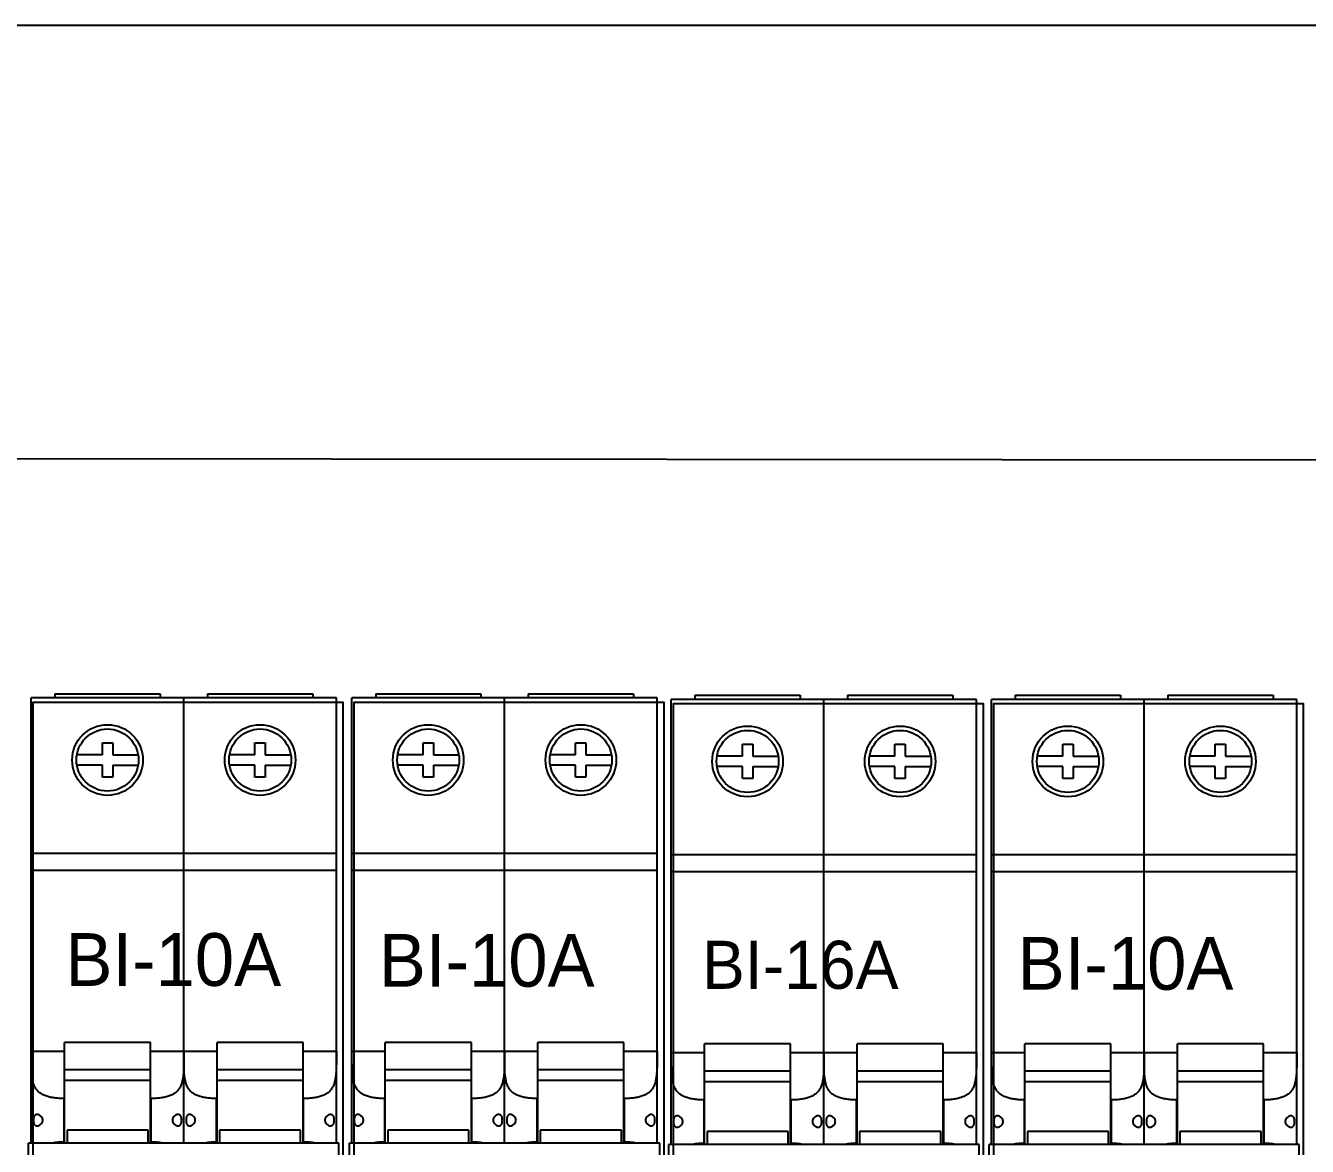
# Model space of a CAD drawing. Extents: x -891 to 6596, y -1 to 298.
# Drawn here: x -306.23 to -277.33, y 214.22 to 239.5 of the extents above; entities that cross this region are included whole.
import ezdxf

# ---------------------------------------------------------------- set-up
doc = ezdxf.new("R2010")
doc.units = 0
doc.header["$MEASUREMENT"] = 0

msp = doc.modelspace()

# ---------------------------------------------------------------- linework, layer by layer
at = {"color": 40, "true_color": 0xf8d731}
msp.add_line((-354.903, 229.779), (-257.748, 229.686), dxfattribs=at)
at = {"color": 7, "linetype": 'Continuous'}
for p, q in [((-306.1, 214.296), (-306.1, 224.333)), ((-299.221, 224.333), (-306.1, 224.333)), ((-305.566, 224.43), (-305.566, 224.333)), ((-305.566, 224.43), (-303.195, 224.43)), ((-303.195, 224.43), (-303.195, 224.333)), ((-302.661, 214.296), (-302.661, 224.333)), ((-302.126, 224.43), (-302.126, 224.333)), ((-302.126, 224.43), (-299.756, 224.43)), ((-299.756, 224.43), (-299.756, 224.333)), ((-299.221, 214.296), (-299.221, 224.333)), ((-298.871, 214.296), (-298.871, 224.333)), ((-291.992, 224.333), (-298.871, 224.333)), ((-298.336, 224.43), (-298.336, 224.333)), ((-298.336, 224.43), (-295.966, 224.43)), ((-295.966, 224.43), (-295.966, 224.333)), ((-295.431, 214.296), (-295.431, 224.333)), ((-294.897, 224.43), (-294.897, 224.333)), ((-294.897, 224.43), (-292.526, 224.43)), ((-292.526, 224.43), (-292.526, 224.333)), ((-291.992, 214.296), (-291.992, 224.333)), ((-291.672, 214.266), (-291.672, 224.302)), ((-284.793, 224.302), (-291.672, 224.302)), ((-291.138, 224.399), (-291.138, 224.302)), ((-291.138, 224.399), (-288.767, 224.399)), ((-288.767, 224.399), (-288.767, 224.302)), ((-288.232, 214.266), (-288.232, 224.302)), ((-287.698, 224.399), (-287.698, 224.302)), ((-287.698, 224.399), (-285.327, 224.399)), ((-285.327, 224.399), (-285.327, 224.302)), ((-284.793, 214.266), (-284.793, 224.302)), ((-284.451, 214.266), (-284.451, 224.302)), ((-277.572, 224.302), (-284.451, 224.302)), ((-283.917, 224.399), (-283.917, 224.302)), ((-283.917, 224.399), (-281.546, 224.399)), ((-281.546, 224.399), (-281.546, 224.302)), ((-281.012, 214.266), (-281.012, 224.302)), ((-280.477, 224.399), (-280.477, 224.302)), ((-280.477, 224.399), (-278.106, 224.399)), ((-278.106, 224.399), (-278.106, 224.302)), ((-277.572, 214.266), (-277.572, 224.302)), ((-304.497, 223.05), (-304.497, 223.322)), ((-304.497, 223.322), (-304.264, 223.322)), ((-304.264, 223.322), (-304.264, 223.05)), ((-301.058, 223.05), (-301.058, 223.322)), ((-301.058, 223.322), (-300.824, 223.322)), ((-300.824, 223.322), (-300.824, 223.05)), ((-297.268, 223.05), (-297.268, 223.322)), ((-297.268, 223.322), (-297.034, 223.322)), ((-297.034, 223.322), (-297.034, 223.05)), ((-293.828, 223.05), (-293.828, 223.322)), ((-293.828, 223.322), (-293.595, 223.322)), ((-293.595, 223.322), (-293.595, 223.05)), ((-290.069, 223.02), (-290.069, 223.292)), ((-290.069, 223.292), (-289.836, 223.292)), ((-289.836, 223.292), (-289.836, 223.02)), ((-286.629, 223.02), (-286.629, 223.292)), ((-286.629, 223.292), (-286.396, 223.292)), ((-286.396, 223.292), (-286.396, 223.02)), ((-282.848, 223.02), (-282.848, 223.292)), ((-282.848, 223.292), (-282.615, 223.292)), ((-282.615, 223.292), (-282.615, 223.02)), ((-279.408, 223.02), (-279.408, 223.292)), ((-279.408, 223.292), (-279.175, 223.292)), ((-279.175, 223.292), (-279.175, 223.02)), ((-304.497, 223.05), (-305.07, 223.05)), ((-304.497, 222.817), (-305.07, 222.817)), ((-304.497, 222.545), (-304.497, 222.817)), ((-304.264, 223.05), (-303.691, 223.05)), ((-304.264, 222.817), (-304.264, 222.545)), ((-304.264, 222.817), (-303.691, 222.817)), ((-301.058, 223.05), (-301.631, 223.05)), ((-301.058, 222.817), (-301.631, 222.817)), ((-301.058, 222.545), (-301.058, 222.817)), ((-300.824, 223.05), (-300.251, 223.05)), ((-300.824, 222.817), (-300.824, 222.545)), ((-300.824, 222.817), (-300.251, 222.817)), ((-297.268, 223.05), (-297.841, 223.05)), ((-297.268, 222.817), (-297.841, 222.817)), ((-297.268, 222.545), (-297.268, 222.817)), ((-297.034, 223.05), (-296.461, 223.05)), ((-297.034, 222.817), (-297.034, 222.545)), ((-297.034, 222.817), (-296.461, 222.817)), ((-293.828, 223.05), (-294.401, 223.05)), ((-293.828, 222.817), (-294.401, 222.817)), ((-293.828, 222.545), (-293.828, 222.817)), ((-293.595, 223.05), (-293.022, 223.05)), ((-293.595, 222.817), (-293.595, 222.545)), ((-293.595, 222.817), (-293.022, 222.817)), ((-290.069, 223.02), (-290.642, 223.02)), ((-290.069, 222.786), (-290.642, 222.786)), ((-290.069, 222.514), (-290.069, 222.786)), ((-289.836, 223.02), (-289.262, 223.02)), ((-289.836, 222.786), (-289.836, 222.514)), ((-289.836, 222.786), (-289.262, 222.786)), ((-286.629, 223.02), (-287.202, 223.02)), ((-286.629, 222.786), (-287.202, 222.786)), ((-286.629, 222.514), (-286.629, 222.786)), ((-286.396, 223.02), (-285.823, 223.02)), ((-286.396, 222.786), (-286.396, 222.514)), ((-286.396, 222.786), (-285.823, 222.786)), ((-282.848, 223.02), (-283.421, 223.02)), ((-282.848, 222.786), (-283.421, 222.786)), ((-282.848, 222.514), (-282.848, 222.786)), ((-282.615, 223.02), (-282.042, 223.02)), ((-282.615, 222.786), (-282.615, 222.514)), ((-282.615, 222.786), (-282.042, 222.786)), ((-279.408, 223.02), (-279.981, 223.02)), ((-279.408, 222.786), (-279.981, 222.786)), ((-279.408, 222.514), (-279.408, 222.786)), ((-279.175, 223.02), (-278.602, 223.02)), ((-279.175, 222.786), (-279.175, 222.514)), ((-279.175, 222.786), (-278.602, 222.786)), ((-304.264, 222.545), (-304.497, 222.545)), ((-300.824, 222.545), (-301.058, 222.545)), ((-297.034, 222.545), (-297.268, 222.545)), ((-293.595, 222.545), (-293.828, 222.545)), ((-289.836, 222.514), (-290.069, 222.514)), ((-286.396, 222.514), (-286.629, 222.514)), ((-282.615, 222.514), (-282.848, 222.514)), ((-279.175, 222.514), (-279.408, 222.514)), ((-306.1, 220.835), (-299.221, 220.835)), ((-298.871, 220.835), (-291.992, 220.835)), ((-291.672, 220.804), (-284.793, 220.804)), ((-284.451, 220.804), (-277.572, 220.804)), ((-299.221, 220.446), (-306.1, 220.446)), ((-291.992, 220.446), (-298.871, 220.446)), ((-284.793, 220.415), (-291.672, 220.415)), ((-277.572, 220.415), (-284.451, 220.415)), ((-305.352, 214.296), (-305.352, 216.561)), ((-303.409, 216.561), (-305.352, 216.561)), ((-303.409, 214.296), (-303.409, 216.561)), ((-299.969, 216.561), (-301.913, 216.561)), ((-301.913, 214.296), (-301.913, 216.561)), ((-299.969, 214.296), (-299.969, 216.561)), ((-298.123, 214.296), (-298.123, 216.561)), ((-296.179, 216.561), (-298.123, 216.561)), ((-296.179, 214.296), (-296.179, 216.561)), ((-292.74, 216.561), (-294.683, 216.561)), ((-294.683, 214.296), (-294.683, 216.561)), ((-292.74, 214.296), (-292.74, 216.561)), ((-290.924, 214.266), (-290.924, 216.531)), ((-288.981, 216.531), (-290.924, 216.531)), ((-288.981, 214.266), (-288.981, 216.531)), ((-285.541, 216.531), (-287.484, 216.531)), ((-287.484, 214.266), (-287.484, 216.531)), ((-285.541, 214.266), (-285.541, 216.531)), ((-283.703, 214.266), (-283.703, 216.531)), ((-281.76, 216.531), (-283.703, 216.531)), ((-281.76, 214.266), (-281.76, 216.531)), ((-278.32, 216.531), (-280.263, 216.531)), ((-280.263, 214.266), (-280.263, 216.531)), ((-278.32, 214.266), (-278.32, 216.531)), ((-306.1, 216.368), (-305.352, 216.368)), ((-303.409, 216.368), (-301.913, 216.368)), ((-299.969, 216.368), (-299.221, 216.368)), ((-298.871, 216.368), (-298.123, 216.368)), ((-296.179, 216.368), (-294.683, 216.368)), ((-292.74, 216.368), (-291.992, 216.368)), ((-291.672, 216.337), (-290.924, 216.337)), ((-288.981, 216.337), (-287.484, 216.337)), ((-285.541, 216.337), (-284.793, 216.337)), ((-284.451, 216.337), (-283.703, 216.337)), ((-281.76, 216.337), (-280.263, 216.337)), ((-278.32, 216.337), (-277.572, 216.337)), ((-305.352, 215.957), (-303.409, 215.957)), ((-301.913, 215.957), (-299.969, 215.957)), ((-298.123, 215.957), (-296.179, 215.957)), ((-294.683, 215.957), (-292.74, 215.957)), ((-290.924, 215.926), (-288.981, 215.926)), ((-287.484, 215.926), (-285.541, 215.926)), ((-283.703, 215.926), (-281.76, 215.926)), ((-280.263, 215.926), (-278.32, 215.926)), ((-305.352, 215.718), (-303.409, 215.718)), ((-301.913, 215.718), (-299.969, 215.718)), ((-298.123, 215.718), (-296.179, 215.718)), ((-294.683, 215.718), (-292.74, 215.718)), ((-290.924, 215.687), (-288.981, 215.687)), ((-287.484, 215.687), (-285.541, 215.687)), ((-283.703, 215.687), (-281.76, 215.687)), ((-280.263, 215.687), (-278.32, 215.687)), ((-305.362, 214.325), (-305.362, 215.3)), ((-305.352, 215.3), (-305.362, 215.3)), ((-303.399, 215.3), (-303.409, 215.3)), ((-303.399, 214.325), (-303.399, 215.3)), ((-301.913, 215.3), (-301.922, 215.3)), ((-301.922, 214.325), (-301.922, 215.3)), ((-299.96, 215.3), (-299.969, 215.3)), ((-299.96, 214.325), (-299.96, 215.3)), ((-298.132, 214.325), (-298.132, 215.3)), ((-298.123, 215.3), (-298.132, 215.3)), ((-296.17, 215.3), (-296.179, 215.3)), ((-296.17, 214.325), (-296.17, 215.3)), ((-294.683, 215.3), (-294.693, 215.3)), ((-294.693, 214.325), (-294.693, 215.3)), ((-292.73, 215.3), (-292.74, 215.3)), ((-292.73, 214.325), (-292.73, 215.3)), ((-290.934, 214.294), (-290.934, 215.269)), ((-290.924, 215.269), (-290.934, 215.269)), ((-288.971, 215.269), (-288.981, 215.269)), ((-288.971, 214.294), (-288.971, 215.269)), ((-287.484, 215.269), (-287.494, 215.269)), ((-287.494, 214.294), (-287.494, 215.269)), ((-285.531, 215.269), (-285.541, 215.269)), ((-285.531, 214.294), (-285.531, 215.269)), ((-283.713, 214.294), (-283.713, 215.269)), ((-283.703, 215.269), (-283.713, 215.269)), ((-281.75, 215.269), (-281.76, 215.269)), ((-281.75, 214.294), (-281.75, 215.269)), ((-280.263, 215.269), (-280.273, 215.269)), ((-280.273, 214.294), (-280.273, 215.269)), ((-278.31, 215.269), (-278.32, 215.269)), ((-278.31, 214.294), (-278.31, 215.269)), ((-305.294, 214.587), (-305.294, 214.296)), ((-303.467, 214.587), (-305.294, 214.587)), ((-303.467, 214.296), (-303.467, 214.587)), ((-300.028, 214.587), (-301.854, 214.587)), ((-301.854, 214.587), (-301.854, 214.296)), ((-300.028, 214.296), (-300.028, 214.587)), ((-298.064, 214.587), (-298.064, 214.296)), ((-296.238, 214.587), (-298.064, 214.587)), ((-296.238, 214.296), (-296.238, 214.587)), ((-292.798, 214.587), (-294.625, 214.587)), ((-294.625, 214.587), (-294.625, 214.296)), ((-292.798, 214.296), (-292.798, 214.587)), ((-290.866, 214.556), (-290.866, 214.266)), ((-289.039, 214.556), (-290.866, 214.556)), ((-289.039, 214.266), (-289.039, 214.556)), ((-285.599, 214.556), (-287.426, 214.556)), ((-287.426, 214.556), (-287.426, 214.266)), ((-285.599, 214.266), (-285.599, 214.556)), ((-283.645, 214.556), (-283.645, 214.266)), ((-281.818, 214.556), (-283.645, 214.556)), ((-281.818, 214.266), (-281.818, 214.556)), ((-278.378, 214.556), (-280.205, 214.556)), ((-280.205, 214.556), (-280.205, 214.266)), ((-278.378, 214.266), (-278.378, 214.556)), ((-306.159, 212.822), (-306.159, 214.296)), ((-299.163, 214.296), (-306.159, 214.296)), ((-305.362, 214.325), (-305.352, 214.325)), ((-303.409, 214.325), (-303.399, 214.325)), ((-301.922, 214.325), (-301.913, 214.325)), ((-299.969, 214.325), (-299.96, 214.325)), ((-299.163, 212.822), (-299.163, 214.296)), ((-298.929, 212.822), (-298.929, 214.296)), ((-291.933, 214.296), (-298.929, 214.296)), ((-298.132, 214.325), (-298.123, 214.325)), ((-296.179, 214.325), (-296.17, 214.325)), ((-294.693, 214.325), (-294.683, 214.325)), ((-292.74, 214.325), (-292.73, 214.325)), ((-291.933, 212.822), (-291.933, 214.296)), ((-291.73, 212.792), (-291.73, 214.266)), ((-284.734, 214.266), (-291.73, 214.266)), ((-290.934, 214.294), (-290.924, 214.294)), ((-288.981, 214.294), (-288.971, 214.294)), ((-287.494, 214.294), (-287.484, 214.294)), ((-285.541, 214.294), (-285.531, 214.294)), ((-284.734, 212.792), (-284.734, 214.266)), ((-284.509, 212.792), (-284.509, 214.266)), ((-277.514, 214.266), (-284.509, 214.266)), ((-283.713, 214.294), (-283.703, 214.294)), ((-281.76, 214.294), (-281.75, 214.294)), ((-280.273, 214.294), (-280.263, 214.294)), ((-278.32, 214.294), (-278.31, 214.294)), ((-277.514, 212.792), (-277.514, 214.266))]:
    msp.add_line(p, q, dxfattribs=at)
for points in [[(-364.63, 45.166), (-248.032, 45.166), (-248.032, 239.496), (-364.63, 239.496)], [(-306.062, 208.494), (-299.066, 208.494), (-299.066, 224.235), (-306.062, 224.235)], [(-298.832, 208.494), (-291.836, 208.494), (-291.836, 224.235), (-298.832, 224.235)], [(-291.633, 208.463), (-284.637, 208.463), (-284.637, 224.204), (-291.633, 224.204)], [(-284.412, 208.463), (-277.417, 208.463), (-277.417, 224.204), (-284.412, 224.204)]]:
    msp.add_lwpolyline(points, close=True)
for centre, radius in [((-304.381, 222.934), 0.797), ((-300.941, 222.934), 0.797), ((-297.151, 222.934), 0.797), ((-293.711, 222.934), 0.797), ((-289.952, 222.903), 0.797), ((-286.513, 222.903), 0.797), ((-282.731, 222.903), 0.797), ((-279.292, 222.903), 0.797), ((-304.381, 222.934), 0.7), ((-300.941, 222.934), 0.7), ((-297.151, 222.934), 0.7), ((-293.711, 222.934), 0.7), ((-289.952, 222.903), 0.7), ((-286.513, 222.903), 0.7), ((-282.731, 222.903), 0.7), ((-279.292, 222.903), 0.7)]:
    msp.add_circle(centre, radius, dxfattribs=at)
for points, knots in [([(-305.362, 215.3), (-305.399, 215.3), (-305.472, 215.302), (-305.578, 215.312), (-305.664, 215.326), (-305.729, 215.343), (-305.788, 215.362), (-305.856, 215.392), (-305.927, 215.441), (-305.984, 215.502), (-306.027, 215.574), (-306.057, 215.655), (-306.076, 215.743), (-306.089, 215.838), (-306.096, 215.938), (-306.099, 216.042), (-306.1, 216.148), (-306.1, 216.258), (-306.1, 216.331), (-306.1, 216.368)], [0, 0, 0, 0, 0.07078, 0.139987, 0.206205, 0.237857, 0.26842, 0.326241, 0.380415, 0.432713, 0.485354, 0.540138, 0.598017, 0.659194, 0.723415, 0.790202, 0.858974, 0.92912, 1, 1, 1, 1]), ([(-302.661, 216.368), (-302.661, 216.331), (-302.661, 216.258), (-302.661, 216.148), (-302.662, 216.042), (-302.665, 215.938), (-302.672, 215.838), (-302.685, 215.743), (-302.705, 215.655), (-302.735, 215.574), (-302.777, 215.502), (-302.834, 215.441), (-302.905, 215.392), (-302.973, 215.362), (-303.032, 215.343), (-303.097, 215.326), (-303.183, 215.312), (-303.29, 215.302), (-303.362, 215.3), (-303.399, 215.3)], [0, 0, 0, 0, 0.07088, 0.141026, 0.209798, 0.276585, 0.340806, 0.401983, 0.459862, 0.514646, 0.567287, 0.619585, 0.67376, 0.73158, 0.762143, 0.793795, 0.860013, 0.92922, 1, 1, 1, 1]), ([(-301.922, 215.3), (-301.959, 215.3), (-302.032, 215.302), (-302.139, 215.312), (-302.224, 215.326), (-302.289, 215.343), (-302.349, 215.362), (-302.417, 215.392), (-302.488, 215.441), (-302.544, 215.502), (-302.587, 215.574), (-302.617, 215.655), (-302.637, 215.743), (-302.649, 215.838), (-302.656, 215.938), (-302.659, 216.042), (-302.661, 216.148), (-302.661, 216.258), (-302.661, 216.331), (-302.661, 216.368)], [0, 0, 0, 0, 0.07078, 0.139987, 0.206205, 0.237857, 0.26842, 0.326241, 0.380415, 0.432713, 0.485354, 0.540138, 0.598017, 0.659194, 0.723415, 0.790202, 0.858974, 0.92912, 1, 1, 1, 1]), ([(-299.221, 216.368), (-299.221, 216.331), (-299.221, 216.258), (-299.221, 216.148), (-299.223, 216.042), (-299.226, 215.938), (-299.233, 215.838), (-299.245, 215.743), (-299.265, 215.655), (-299.295, 215.574), (-299.338, 215.502), (-299.394, 215.441), (-299.465, 215.392), (-299.533, 215.362), (-299.593, 215.343), (-299.657, 215.326), (-299.743, 215.312), (-299.85, 215.302), (-299.923, 215.3), (-299.96, 215.3)], [0, 0, 0, 0, 0.07088, 0.141026, 0.209798, 0.276585, 0.340806, 0.401983, 0.459862, 0.514646, 0.567287, 0.619585, 0.67376, 0.73158, 0.762143, 0.793795, 0.860013, 0.92922, 1, 1, 1, 1]), ([(-298.132, 215.3), (-298.169, 215.3), (-298.242, 215.302), (-298.349, 215.312), (-298.435, 215.326), (-298.499, 215.343), (-298.559, 215.362), (-298.627, 215.392), (-298.698, 215.441), (-298.754, 215.502), (-298.797, 215.574), (-298.827, 215.655), (-298.847, 215.743), (-298.859, 215.838), (-298.866, 215.938), (-298.869, 216.042), (-298.871, 216.148), (-298.871, 216.258), (-298.871, 216.331), (-298.871, 216.368)], [0, 0, 0, 0, 0.07078, 0.139987, 0.206205, 0.237857, 0.26842, 0.326241, 0.380415, 0.432713, 0.485354, 0.540138, 0.598017, 0.659194, 0.723415, 0.790202, 0.858974, 0.92912, 1, 1, 1, 1]), ([(-295.431, 216.368), (-295.431, 216.331), (-295.431, 216.258), (-295.431, 216.148), (-295.433, 216.042), (-295.436, 215.938), (-295.443, 215.838), (-295.455, 215.743), (-295.475, 215.655), (-295.505, 215.574), (-295.548, 215.502), (-295.604, 215.441), (-295.675, 215.392), (-295.743, 215.362), (-295.803, 215.343), (-295.868, 215.326), (-295.953, 215.312), (-296.06, 215.302), (-296.133, 215.3), (-296.17, 215.3)], [0, 0, 0, 0, 0.07088, 0.141026, 0.209798, 0.276585, 0.340806, 0.401983, 0.459862, 0.514646, 0.567287, 0.619585, 0.67376, 0.73158, 0.762143, 0.793795, 0.860013, 0.92922, 1, 1, 1, 1]), ([(-294.693, 215.3), (-294.73, 215.3), (-294.802, 215.302), (-294.909, 215.312), (-294.995, 215.326), (-295.06, 215.343), (-295.119, 215.362), (-295.187, 215.392), (-295.258, 215.441), (-295.315, 215.502), (-295.357, 215.574), (-295.387, 215.655), (-295.407, 215.743), (-295.42, 215.838), (-295.426, 215.938), (-295.43, 216.042), (-295.431, 216.148), (-295.431, 216.258), (-295.431, 216.331), (-295.431, 216.368)], [0, 0, 0, 0, 0.07078, 0.139987, 0.206205, 0.237857, 0.26842, 0.326241, 0.380415, 0.432713, 0.485354, 0.540138, 0.598017, 0.659194, 0.723415, 0.790202, 0.858974, 0.92912, 1, 1, 1, 1]), ([(-291.992, 216.368), (-291.992, 216.331), (-291.992, 216.258), (-291.992, 216.148), (-291.993, 216.042), (-291.996, 215.938), (-292.003, 215.838), (-292.016, 215.743), (-292.035, 215.655), (-292.065, 215.574), (-292.108, 215.502), (-292.165, 215.441), (-292.236, 215.392), (-292.304, 215.362), (-292.363, 215.343), (-292.428, 215.326), (-292.514, 215.312), (-292.62, 215.302), (-292.693, 215.3), (-292.73, 215.3)], [0, 0, 0, 0, 0.07088, 0.141026, 0.209798, 0.276585, 0.340806, 0.401983, 0.459862, 0.514646, 0.567287, 0.619585, 0.67376, 0.73158, 0.762143, 0.793795, 0.860013, 0.92922, 1, 1, 1, 1]), ([(-290.934, 215.269), (-290.97, 215.269), (-291.043, 215.271), (-291.15, 215.281), (-291.236, 215.296), (-291.3, 215.312), (-291.36, 215.332), (-291.428, 215.362), (-291.499, 215.411), (-291.556, 215.472), (-291.598, 215.544), (-291.628, 215.624), (-291.648, 215.713), (-291.66, 215.807), (-291.667, 215.907), (-291.671, 216.011), (-291.672, 216.118), (-291.672, 216.227), (-291.672, 216.3), (-291.672, 216.337)], [0, 0, 0, 0, 0.07078, 0.139987, 0.206205, 0.237857, 0.26842, 0.326241, 0.380415, 0.432713, 0.485354, 0.540138, 0.598017, 0.659194, 0.723415, 0.790202, 0.858974, 0.92912, 1, 1, 1, 1]), ([(-288.232, 216.337), (-288.232, 216.3), (-288.232, 216.227), (-288.233, 216.118), (-288.234, 216.011), (-288.237, 215.907), (-288.244, 215.807), (-288.256, 215.713), (-288.276, 215.624), (-288.306, 215.544), (-288.349, 215.472), (-288.406, 215.411), (-288.476, 215.362), (-288.544, 215.332), (-288.604, 215.312), (-288.669, 215.296), (-288.754, 215.281), (-288.861, 215.271), (-288.934, 215.269), (-288.971, 215.269)], [0, 0, 0, 0, 0.07088, 0.141026, 0.209798, 0.276585, 0.340806, 0.401983, 0.459862, 0.514646, 0.567287, 0.619585, 0.67376, 0.73158, 0.762143, 0.793795, 0.860013, 0.92922, 1, 1, 1, 1]), ([(-287.494, 215.269), (-287.531, 215.269), (-287.603, 215.271), (-287.71, 215.281), (-287.796, 215.296), (-287.861, 215.312), (-287.92, 215.332), (-287.988, 215.362), (-288.059, 215.411), (-288.116, 215.472), (-288.158, 215.544), (-288.188, 215.624), (-288.208, 215.713), (-288.221, 215.807), (-288.228, 215.907), (-288.231, 216.011), (-288.232, 216.118), (-288.232, 216.227), (-288.232, 216.3), (-288.232, 216.337)], [0, 0, 0, 0, 0.07078, 0.139987, 0.206205, 0.237857, 0.26842, 0.326241, 0.380415, 0.432713, 0.485354, 0.540138, 0.598017, 0.659194, 0.723415, 0.790202, 0.858974, 0.92912, 1, 1, 1, 1]), ([(-284.793, 216.337), (-284.793, 216.3), (-284.793, 216.227), (-284.793, 216.118), (-284.794, 216.011), (-284.797, 215.907), (-284.804, 215.807), (-284.817, 215.713), (-284.837, 215.624), (-284.867, 215.544), (-284.909, 215.472), (-284.966, 215.411), (-285.037, 215.362), (-285.105, 215.332), (-285.164, 215.312), (-285.229, 215.296), (-285.315, 215.281), (-285.422, 215.271), (-285.494, 215.269), (-285.531, 215.269)], [0, 0, 0, 0, 0.07088, 0.141026, 0.209798, 0.276585, 0.340806, 0.401983, 0.459862, 0.514646, 0.567287, 0.619585, 0.67376, 0.73158, 0.762143, 0.793795, 0.860013, 0.92922, 1, 1, 1, 1]), ([(-283.713, 215.269), (-283.749, 215.269), (-283.822, 215.271), (-283.929, 215.281), (-284.015, 215.296), (-284.08, 215.312), (-284.139, 215.332), (-284.207, 215.362), (-284.278, 215.411), (-284.335, 215.472), (-284.377, 215.544), (-284.407, 215.624), (-284.427, 215.713), (-284.44, 215.807), (-284.446, 215.907), (-284.45, 216.011), (-284.451, 216.118), (-284.451, 216.227), (-284.451, 216.3), (-284.451, 216.337)], [0, 0, 0, 0, 0.07078, 0.139987, 0.206205, 0.237857, 0.26842, 0.326241, 0.380415, 0.432713, 0.485354, 0.540138, 0.598017, 0.659194, 0.723415, 0.790202, 0.858974, 0.92912, 1, 1, 1, 1]), ([(-281.012, 216.337), (-281.012, 216.3), (-281.011, 216.227), (-281.012, 216.118), (-281.013, 216.011), (-281.016, 215.907), (-281.023, 215.807), (-281.035, 215.713), (-281.055, 215.624), (-281.085, 215.544), (-281.128, 215.472), (-281.185, 215.411), (-281.256, 215.362), (-281.324, 215.332), (-281.383, 215.312), (-281.448, 215.296), (-281.534, 215.281), (-281.64, 215.271), (-281.713, 215.269), (-281.75, 215.269)], [0, 0, 0, 0, 0.07088, 0.141026, 0.209798, 0.276585, 0.340806, 0.401983, 0.459862, 0.514646, 0.567287, 0.619585, 0.67376, 0.73158, 0.762143, 0.793795, 0.860013, 0.92922, 1, 1, 1, 1]), ([(-280.273, 215.269), (-280.31, 215.269), (-280.383, 215.271), (-280.489, 215.281), (-280.575, 215.296), (-280.64, 215.312), (-280.699, 215.332), (-280.767, 215.362), (-280.838, 215.411), (-280.895, 215.472), (-280.938, 215.544), (-280.968, 215.624), (-280.988, 215.713), (-281, 215.807), (-281.007, 215.907), (-281.01, 216.011), (-281.011, 216.118), (-281.012, 216.227), (-281.012, 216.3), (-281.012, 216.337)], [0, 0, 0, 0, 0.07078, 0.139987, 0.206205, 0.237857, 0.26842, 0.326241, 0.380415, 0.432713, 0.485354, 0.540138, 0.598017, 0.659194, 0.723415, 0.790202, 0.858974, 0.92912, 1, 1, 1, 1]), ([(-277.572, 216.337), (-277.572, 216.3), (-277.572, 216.227), (-277.572, 216.118), (-277.573, 216.011), (-277.577, 215.907), (-277.583, 215.807), (-277.596, 215.713), (-277.616, 215.624), (-277.646, 215.544), (-277.688, 215.472), (-277.745, 215.411), (-277.816, 215.362), (-277.884, 215.332), (-277.943, 215.312), (-278.008, 215.296), (-278.094, 215.281), (-278.201, 215.271), (-278.274, 215.269), (-278.31, 215.269)], [0, 0, 0, 0, 0.07088, 0.141026, 0.209798, 0.276585, 0.340806, 0.401983, 0.459862, 0.514646, 0.567287, 0.619585, 0.67376, 0.73158, 0.762143, 0.793795, 0.860013, 0.92922, 1, 1, 1, 1]), ([(-306.044, 214.812), (-306.044, 214.822), (-306.043, 214.84), (-306.039, 214.867), (-306.033, 214.891), (-306.025, 214.912), (-306.014, 214.928), (-306.001, 214.94), (-305.986, 214.947), (-305.975, 214.948), (-305.97, 214.948)], [0, 0, 0, 0, 0.166485, 0.32576, 0.471923, 0.601472, 0.714318, 0.814042, 0.906983, 1, 1, 1, 1]), ([(-305.97, 214.676), (-305.975, 214.676), (-305.986, 214.678), (-306.001, 214.684), (-306.014, 214.696), (-306.025, 214.713), (-306.033, 214.733), (-306.039, 214.757), (-306.043, 214.784), (-306.044, 214.803), (-306.044, 214.812)], [0, 0, 0, 0, 0.093017, 0.185958, 0.285682, 0.398528, 0.528077, 0.67424, 0.833516, 1, 1, 1, 1]), ([(-305.97, 214.948), (-305.957, 214.948), (-305.937, 214.943), (-305.913, 214.928), (-305.894, 214.913), (-305.877, 214.894), (-305.862, 214.87), (-305.851, 214.843), (-305.849, 214.823), (-305.849, 214.812)], [0, 0, 0, 0, 0.192565, 0.303251, 0.423797, 0.554199, 0.694427, 0.843968, 1, 1, 1, 1]), ([(-305.849, 214.812), (-305.849, 214.802), (-305.851, 214.782), (-305.862, 214.754), (-305.877, 214.731), (-305.894, 214.712), (-305.913, 214.696), (-305.937, 214.682), (-305.957, 214.676), (-305.97, 214.676)], [0, 0, 0, 0, 0.15603, 0.305572, 0.4458, 0.576202, 0.696749, 0.807435, 1, 1, 1, 1]), ([(-302.912, 214.812), (-302.912, 214.823), (-302.91, 214.843), (-302.899, 214.87), (-302.884, 214.894), (-302.867, 214.913), (-302.848, 214.928), (-302.824, 214.943), (-302.804, 214.948), (-302.791, 214.948)], [0, 0, 0, 0, 0.15603, 0.305572, 0.4458, 0.576202, 0.696749, 0.807435, 1, 1, 1, 1]), ([(-302.791, 214.676), (-302.804, 214.676), (-302.824, 214.682), (-302.848, 214.696), (-302.867, 214.712), (-302.884, 214.731), (-302.899, 214.754), (-302.91, 214.782), (-302.912, 214.802), (-302.912, 214.812)], [0, 0, 0, 0, 0.192565, 0.303251, 0.423797, 0.554199, 0.694427, 0.843968, 1, 1, 1, 1]), ([(-302.791, 214.948), (-302.786, 214.948), (-302.775, 214.947), (-302.76, 214.94), (-302.747, 214.928), (-302.736, 214.912), (-302.728, 214.891), (-302.722, 214.867), (-302.718, 214.84), (-302.717, 214.822), (-302.717, 214.812)], [0, 0, 0, 0, 0.093016, 0.185958, 0.285682, 0.398528, 0.528077, 0.67424, 0.833516, 1, 1, 1, 1]), ([(-302.717, 214.812), (-302.717, 214.803), (-302.718, 214.784), (-302.722, 214.757), (-302.728, 214.733), (-302.736, 214.713), (-302.747, 214.696), (-302.76, 214.684), (-302.775, 214.678), (-302.786, 214.676), (-302.791, 214.676)], [0, 0, 0, 0, 0.166485, 0.32576, 0.471923, 0.601472, 0.714318, 0.814042, 0.906983, 1, 1, 1, 1]), ([(-302.604, 214.812), (-302.604, 214.822), (-302.603, 214.84), (-302.6, 214.867), (-302.594, 214.891), (-302.585, 214.912), (-302.574, 214.928), (-302.561, 214.94), (-302.546, 214.947), (-302.535, 214.948), (-302.53, 214.948)], [0, 0, 0, 0, 0.166485, 0.32576, 0.471923, 0.601472, 0.714318, 0.814042, 0.906983, 1, 1, 1, 1]), ([(-302.53, 214.676), (-302.535, 214.676), (-302.546, 214.678), (-302.561, 214.684), (-302.574, 214.696), (-302.585, 214.713), (-302.594, 214.733), (-302.6, 214.757), (-302.603, 214.784), (-302.604, 214.803), (-302.604, 214.812)], [0, 0, 0, 0, 0.093017, 0.185958, 0.285682, 0.398528, 0.528077, 0.67424, 0.833516, 1, 1, 1, 1]), ([(-302.53, 214.948), (-302.517, 214.948), (-302.497, 214.943), (-302.473, 214.928), (-302.455, 214.913), (-302.437, 214.894), (-302.422, 214.87), (-302.412, 214.843), (-302.409, 214.823), (-302.409, 214.812)], [0, 0, 0, 0, 0.192565, 0.303251, 0.423797, 0.554199, 0.694427, 0.843968, 1, 1, 1, 1]), ([(-302.409, 214.812), (-302.409, 214.802), (-302.412, 214.782), (-302.422, 214.754), (-302.437, 214.731), (-302.455, 214.712), (-302.473, 214.696), (-302.497, 214.682), (-302.517, 214.676), (-302.53, 214.676)], [0, 0, 0, 0, 0.15603, 0.305572, 0.4458, 0.576202, 0.696749, 0.807435, 1, 1, 1, 1]), ([(-299.473, 214.812), (-299.473, 214.823), (-299.47, 214.843), (-299.459, 214.87), (-299.444, 214.894), (-299.427, 214.913), (-299.408, 214.928), (-299.384, 214.943), (-299.364, 214.948), (-299.352, 214.948)], [0, 0, 0, 0, 0.15603, 0.305572, 0.4458, 0.576202, 0.696749, 0.807435, 1, 1, 1, 1]), ([(-299.352, 214.676), (-299.364, 214.676), (-299.384, 214.682), (-299.408, 214.696), (-299.427, 214.712), (-299.444, 214.731), (-299.459, 214.754), (-299.47, 214.782), (-299.473, 214.802), (-299.473, 214.812)], [0, 0, 0, 0, 0.192565, 0.303251, 0.423797, 0.554199, 0.694427, 0.843968, 1, 1, 1, 1]), ([(-299.352, 214.948), (-299.346, 214.948), (-299.336, 214.947), (-299.321, 214.94), (-299.307, 214.928), (-299.297, 214.912), (-299.288, 214.891), (-299.282, 214.867), (-299.278, 214.84), (-299.278, 214.822), (-299.278, 214.812)], [0, 0, 0, 0, 0.093016, 0.185958, 0.285682, 0.398528, 0.528077, 0.67424, 0.833516, 1, 1, 1, 1]), ([(-299.278, 214.812), (-299.278, 214.803), (-299.278, 214.784), (-299.282, 214.757), (-299.288, 214.733), (-299.297, 214.713), (-299.307, 214.696), (-299.321, 214.684), (-299.336, 214.678), (-299.346, 214.676), (-299.352, 214.676)], [0, 0, 0, 0, 0.166485, 0.32576, 0.471923, 0.601472, 0.714318, 0.814042, 0.906983, 1, 1, 1, 1]), ([(-298.814, 214.812), (-298.814, 214.822), (-298.814, 214.84), (-298.81, 214.867), (-298.804, 214.891), (-298.795, 214.912), (-298.785, 214.928), (-298.771, 214.94), (-298.756, 214.947), (-298.746, 214.948), (-298.74, 214.948)], [0, 0, 0, 0, 0.166485, 0.32576, 0.471923, 0.601472, 0.714318, 0.814042, 0.906983, 1, 1, 1, 1]), ([(-298.74, 214.676), (-298.746, 214.676), (-298.756, 214.678), (-298.771, 214.684), (-298.785, 214.696), (-298.795, 214.713), (-298.804, 214.733), (-298.81, 214.757), (-298.814, 214.784), (-298.814, 214.803), (-298.814, 214.812)], [0, 0, 0, 0, 0.093017, 0.185958, 0.285682, 0.398528, 0.528077, 0.67424, 0.833516, 1, 1, 1, 1]), ([(-298.74, 214.948), (-298.728, 214.948), (-298.708, 214.943), (-298.684, 214.928), (-298.665, 214.913), (-298.648, 214.894), (-298.633, 214.87), (-298.622, 214.843), (-298.619, 214.823), (-298.619, 214.812)], [0, 0, 0, 0, 0.192565, 0.303251, 0.423797, 0.554199, 0.694427, 0.843968, 1, 1, 1, 1]), ([(-298.619, 214.812), (-298.619, 214.802), (-298.622, 214.782), (-298.633, 214.754), (-298.648, 214.731), (-298.665, 214.712), (-298.684, 214.696), (-298.708, 214.682), (-298.728, 214.676), (-298.74, 214.676)], [0, 0, 0, 0, 0.15603, 0.305572, 0.4458, 0.576202, 0.696749, 0.807435, 1, 1, 1, 1]), ([(-295.683, 214.812), (-295.683, 214.823), (-295.68, 214.843), (-295.669, 214.87), (-295.654, 214.894), (-295.637, 214.913), (-295.619, 214.928), (-295.595, 214.943), (-295.575, 214.948), (-295.562, 214.948)], [0, 0, 0, 0, 0.15603, 0.305572, 0.4458, 0.576202, 0.696749, 0.807435, 1, 1, 1, 1]), ([(-295.562, 214.676), (-295.575, 214.676), (-295.595, 214.682), (-295.619, 214.696), (-295.637, 214.712), (-295.654, 214.731), (-295.669, 214.754), (-295.68, 214.782), (-295.683, 214.802), (-295.683, 214.812)], [0, 0, 0, 0, 0.192565, 0.303251, 0.423797, 0.554199, 0.694427, 0.843968, 1, 1, 1, 1]), ([(-295.562, 214.948), (-295.556, 214.948), (-295.546, 214.947), (-295.531, 214.94), (-295.518, 214.928), (-295.507, 214.912), (-295.498, 214.891), (-295.492, 214.867), (-295.489, 214.84), (-295.488, 214.822), (-295.488, 214.812)], [0, 0, 0, 0, 0.093016, 0.185958, 0.285682, 0.398528, 0.528077, 0.67424, 0.833516, 1, 1, 1, 1]), ([(-295.488, 214.812), (-295.488, 214.803), (-295.489, 214.784), (-295.492, 214.757), (-295.498, 214.733), (-295.507, 214.713), (-295.518, 214.696), (-295.531, 214.684), (-295.546, 214.678), (-295.556, 214.676), (-295.562, 214.676)], [0, 0, 0, 0, 0.166485, 0.32576, 0.471923, 0.601472, 0.714318, 0.814042, 0.906983, 1, 1, 1, 1]), ([(-295.375, 214.812), (-295.375, 214.822), (-295.374, 214.84), (-295.37, 214.867), (-295.364, 214.891), (-295.356, 214.912), (-295.345, 214.928), (-295.332, 214.94), (-295.317, 214.947), (-295.306, 214.948), (-295.301, 214.948)], [0, 0, 0, 0, 0.166485, 0.32576, 0.471923, 0.601472, 0.714318, 0.814042, 0.906983, 1, 1, 1, 1]), ([(-295.301, 214.676), (-295.306, 214.676), (-295.317, 214.678), (-295.332, 214.684), (-295.345, 214.696), (-295.356, 214.713), (-295.364, 214.733), (-295.37, 214.757), (-295.374, 214.784), (-295.375, 214.803), (-295.375, 214.812)], [0, 0, 0, 0, 0.093017, 0.185958, 0.285682, 0.398528, 0.528077, 0.67424, 0.833516, 1, 1, 1, 1]), ([(-295.301, 214.948), (-295.288, 214.948), (-295.268, 214.943), (-295.244, 214.928), (-295.225, 214.913), (-295.208, 214.894), (-295.193, 214.87), (-295.182, 214.843), (-295.18, 214.823), (-295.18, 214.812)], [0, 0, 0, 0, 0.192565, 0.303251, 0.423797, 0.554199, 0.694427, 0.843968, 1, 1, 1, 1]), ([(-295.18, 214.812), (-295.18, 214.802), (-295.182, 214.782), (-295.193, 214.754), (-295.208, 214.731), (-295.225, 214.712), (-295.244, 214.696), (-295.268, 214.682), (-295.288, 214.676), (-295.301, 214.676)], [0, 0, 0, 0, 0.15603, 0.305572, 0.4458, 0.576202, 0.696749, 0.807435, 1, 1, 1, 1]), ([(-292.243, 214.812), (-292.243, 214.823), (-292.241, 214.843), (-292.23, 214.87), (-292.215, 214.894), (-292.197, 214.913), (-292.179, 214.928), (-292.155, 214.943), (-292.135, 214.948), (-292.122, 214.948)], [0, 0, 0, 0, 0.15603, 0.305572, 0.4458, 0.576202, 0.696749, 0.807435, 1, 1, 1, 1]), ([(-292.122, 214.676), (-292.135, 214.676), (-292.155, 214.682), (-292.179, 214.696), (-292.197, 214.712), (-292.215, 214.731), (-292.23, 214.754), (-292.241, 214.782), (-292.243, 214.802), (-292.243, 214.812)], [0, 0, 0, 0, 0.192565, 0.303251, 0.423797, 0.554199, 0.694427, 0.843968, 1, 1, 1, 1]), ([(-292.122, 214.948), (-292.117, 214.948), (-292.106, 214.947), (-292.091, 214.94), (-292.078, 214.928), (-292.067, 214.912), (-292.059, 214.891), (-292.053, 214.867), (-292.049, 214.84), (-292.048, 214.822), (-292.048, 214.812)], [0, 0, 0, 0, 0.093016, 0.185958, 0.285682, 0.398528, 0.528077, 0.67424, 0.833516, 1, 1, 1, 1]), ([(-292.048, 214.812), (-292.048, 214.803), (-292.049, 214.784), (-292.053, 214.757), (-292.059, 214.733), (-292.067, 214.713), (-292.078, 214.696), (-292.091, 214.684), (-292.106, 214.678), (-292.117, 214.676), (-292.122, 214.676)], [0, 0, 0, 0, 0.166485, 0.32576, 0.471923, 0.601472, 0.714318, 0.814042, 0.906983, 1, 1, 1, 1]), ([(-291.616, 214.782), (-291.616, 214.791), (-291.615, 214.81), (-291.611, 214.837), (-291.605, 214.861), (-291.597, 214.881), (-291.586, 214.898), (-291.573, 214.91), (-291.557, 214.916), (-291.547, 214.918), (-291.541, 214.918)], [0, 0, 0, 0, 0.166485, 0.32576, 0.471923, 0.601472, 0.714318, 0.814042, 0.906983, 1, 1, 1, 1]), ([(-291.541, 214.646), (-291.547, 214.646), (-291.557, 214.647), (-291.573, 214.654), (-291.586, 214.666), (-291.597, 214.682), (-291.605, 214.703), (-291.611, 214.727), (-291.615, 214.754), (-291.616, 214.772), (-291.616, 214.782)], [0, 0, 0, 0, 0.093017, 0.185958, 0.285682, 0.398528, 0.528077, 0.67424, 0.833516, 1, 1, 1, 1]), ([(-291.541, 214.918), (-291.529, 214.918), (-291.509, 214.912), (-291.485, 214.898), (-291.466, 214.883), (-291.449, 214.863), (-291.434, 214.84), (-291.423, 214.812), (-291.42, 214.792), (-291.42, 214.782)], [0, 0, 0, 0, 0.192565, 0.303251, 0.423797, 0.554199, 0.694427, 0.843968, 1, 1, 1, 1]), ([(-291.42, 214.782), (-291.42, 214.771), (-291.423, 214.751), (-291.434, 214.724), (-291.449, 214.7), (-291.466, 214.681), (-291.485, 214.666), (-291.509, 214.652), (-291.529, 214.646), (-291.541, 214.646)], [0, 0, 0, 0, 0.15603, 0.305572, 0.4458, 0.576202, 0.696749, 0.807435, 1, 1, 1, 1]), ([(-288.484, 214.782), (-288.484, 214.792), (-288.481, 214.812), (-288.471, 214.84), (-288.456, 214.863), (-288.438, 214.883), (-288.42, 214.898), (-288.396, 214.912), (-288.376, 214.918), (-288.363, 214.918)], [0, 0, 0, 0, 0.15603, 0.305572, 0.4458, 0.576202, 0.696749, 0.807435, 1, 1, 1, 1]), ([(-288.363, 214.646), (-288.376, 214.646), (-288.396, 214.652), (-288.42, 214.666), (-288.438, 214.681), (-288.456, 214.7), (-288.471, 214.724), (-288.481, 214.751), (-288.484, 214.771), (-288.484, 214.782)], [0, 0, 0, 0, 0.192565, 0.303251, 0.423797, 0.554199, 0.694427, 0.843968, 1, 1, 1, 1]), ([(-288.363, 214.918), (-288.358, 214.918), (-288.347, 214.916), (-288.332, 214.91), (-288.319, 214.898), (-288.308, 214.881), (-288.299, 214.861), (-288.293, 214.837), (-288.29, 214.81), (-288.289, 214.791), (-288.289, 214.782)], [0, 0, 0, 0, 0.093016, 0.185958, 0.285682, 0.398528, 0.528077, 0.67424, 0.833516, 1, 1, 1, 1]), ([(-288.289, 214.782), (-288.289, 214.772), (-288.29, 214.754), (-288.293, 214.727), (-288.299, 214.703), (-288.308, 214.682), (-288.319, 214.666), (-288.332, 214.654), (-288.347, 214.647), (-288.358, 214.646), (-288.363, 214.646)], [0, 0, 0, 0, 0.166485, 0.32576, 0.471923, 0.601472, 0.714318, 0.814042, 0.906983, 1, 1, 1, 1]), ([(-288.176, 214.782), (-288.176, 214.791), (-288.175, 214.81), (-288.171, 214.837), (-288.165, 214.861), (-288.157, 214.881), (-288.146, 214.898), (-288.133, 214.91), (-288.118, 214.916), (-288.107, 214.918), (-288.102, 214.918)], [0, 0, 0, 0, 0.166485, 0.32576, 0.471923, 0.601472, 0.714318, 0.814042, 0.906983, 1, 1, 1, 1]), ([(-288.102, 214.646), (-288.107, 214.646), (-288.118, 214.647), (-288.133, 214.654), (-288.146, 214.666), (-288.157, 214.682), (-288.165, 214.703), (-288.171, 214.727), (-288.175, 214.754), (-288.176, 214.772), (-288.176, 214.782)], [0, 0, 0, 0, 0.093017, 0.185958, 0.285682, 0.398528, 0.528077, 0.67424, 0.833516, 1, 1, 1, 1]), ([(-288.102, 214.918), (-288.089, 214.918), (-288.069, 214.912), (-288.045, 214.898), (-288.026, 214.883), (-288.009, 214.863), (-287.994, 214.84), (-287.983, 214.812), (-287.981, 214.792), (-287.981, 214.782)], [0, 0, 0, 0, 0.192565, 0.303251, 0.423797, 0.554199, 0.694427, 0.843968, 1, 1, 1, 1]), ([(-287.981, 214.782), (-287.981, 214.771), (-287.983, 214.751), (-287.994, 214.724), (-288.009, 214.7), (-288.026, 214.681), (-288.045, 214.666), (-288.069, 214.652), (-288.089, 214.646), (-288.102, 214.646)], [0, 0, 0, 0, 0.15603, 0.305572, 0.4458, 0.576202, 0.696749, 0.807435, 1, 1, 1, 1]), ([(-285.044, 214.782), (-285.044, 214.792), (-285.042, 214.812), (-285.031, 214.84), (-285.016, 214.863), (-284.999, 214.883), (-284.98, 214.898), (-284.956, 214.912), (-284.936, 214.918), (-284.923, 214.918)], [0, 0, 0, 0, 0.15603, 0.305572, 0.4458, 0.576202, 0.696749, 0.807435, 1, 1, 1, 1]), ([(-284.923, 214.646), (-284.936, 214.646), (-284.956, 214.652), (-284.98, 214.666), (-284.999, 214.681), (-285.016, 214.7), (-285.031, 214.724), (-285.042, 214.751), (-285.044, 214.771), (-285.044, 214.782)], [0, 0, 0, 0, 0.192565, 0.303251, 0.423797, 0.554199, 0.694427, 0.843968, 1, 1, 1, 1]), ([(-284.923, 214.918), (-284.918, 214.918), (-284.907, 214.916), (-284.892, 214.91), (-284.879, 214.898), (-284.868, 214.881), (-284.86, 214.861), (-284.854, 214.837), (-284.85, 214.81), (-284.849, 214.791), (-284.849, 214.782)], [0, 0, 0, 0, 0.093016, 0.185958, 0.285682, 0.398528, 0.528077, 0.67424, 0.833516, 1, 1, 1, 1]), ([(-284.849, 214.782), (-284.849, 214.772), (-284.85, 214.754), (-284.854, 214.727), (-284.86, 214.703), (-284.868, 214.682), (-284.879, 214.666), (-284.892, 214.654), (-284.907, 214.647), (-284.918, 214.646), (-284.923, 214.646)], [0, 0, 0, 0, 0.166485, 0.32576, 0.471923, 0.601472, 0.714318, 0.814042, 0.906983, 1, 1, 1, 1]), ([(-284.395, 214.782), (-284.395, 214.791), (-284.394, 214.81), (-284.39, 214.837), (-284.384, 214.861), (-284.376, 214.881), (-284.365, 214.898), (-284.352, 214.91), (-284.337, 214.916), (-284.326, 214.918), (-284.321, 214.918)], [0, 0, 0, 0, 0.166485, 0.32576, 0.471923, 0.601472, 0.714318, 0.814042, 0.906983, 1, 1, 1, 1]), ([(-284.321, 214.646), (-284.326, 214.646), (-284.337, 214.647), (-284.352, 214.654), (-284.365, 214.666), (-284.376, 214.682), (-284.384, 214.703), (-284.39, 214.727), (-284.394, 214.754), (-284.395, 214.772), (-284.395, 214.782)], [0, 0, 0, 0, 0.093017, 0.185958, 0.285682, 0.398528, 0.528077, 0.67424, 0.833516, 1, 1, 1, 1]), ([(-284.321, 214.918), (-284.308, 214.918), (-284.288, 214.912), (-284.264, 214.898), (-284.245, 214.883), (-284.228, 214.863), (-284.213, 214.84), (-284.202, 214.812), (-284.199, 214.792), (-284.199, 214.782)], [0, 0, 0, 0, 0.192565, 0.303251, 0.423797, 0.554199, 0.694427, 0.843968, 1, 1, 1, 1]), ([(-284.199, 214.782), (-284.199, 214.771), (-284.202, 214.751), (-284.213, 214.724), (-284.228, 214.7), (-284.245, 214.681), (-284.264, 214.666), (-284.288, 214.652), (-284.308, 214.646), (-284.321, 214.646)], [0, 0, 0, 0, 0.15603, 0.305572, 0.4458, 0.576202, 0.696749, 0.807435, 1, 1, 1, 1]), ([(-281.263, 214.782), (-281.263, 214.792), (-281.261, 214.812), (-281.25, 214.84), (-281.235, 214.863), (-281.217, 214.883), (-281.199, 214.898), (-281.175, 214.912), (-281.155, 214.918), (-281.142, 214.918)], [0, 0, 0, 0, 0.15603, 0.305572, 0.4458, 0.576202, 0.696749, 0.807435, 1, 1, 1, 1]), ([(-281.142, 214.646), (-281.155, 214.646), (-281.175, 214.652), (-281.199, 214.666), (-281.217, 214.681), (-281.235, 214.7), (-281.25, 214.724), (-281.261, 214.751), (-281.263, 214.771), (-281.263, 214.782)], [0, 0, 0, 0, 0.192565, 0.303251, 0.423797, 0.554199, 0.694427, 0.843968, 1, 1, 1, 1]), ([(-281.142, 214.918), (-281.137, 214.918), (-281.126, 214.916), (-281.111, 214.91), (-281.098, 214.898), (-281.087, 214.881), (-281.078, 214.861), (-281.072, 214.837), (-281.069, 214.81), (-281.068, 214.791), (-281.068, 214.782)], [0, 0, 0, 0, 0.093016, 0.185958, 0.285682, 0.398528, 0.528077, 0.67424, 0.833516, 1, 1, 1, 1]), ([(-281.068, 214.782), (-281.068, 214.772), (-281.069, 214.754), (-281.072, 214.727), (-281.078, 214.703), (-281.087, 214.682), (-281.098, 214.666), (-281.111, 214.654), (-281.126, 214.647), (-281.137, 214.646), (-281.142, 214.646)], [0, 0, 0, 0, 0.166485, 0.32576, 0.471923, 0.601472, 0.714318, 0.814042, 0.906983, 1, 1, 1, 1]), ([(-280.955, 214.782), (-280.955, 214.791), (-280.954, 214.81), (-280.951, 214.837), (-280.945, 214.861), (-280.936, 214.881), (-280.925, 214.898), (-280.912, 214.91), (-280.897, 214.916), (-280.886, 214.918), (-280.881, 214.918)], [0, 0, 0, 0, 0.166485, 0.32576, 0.471923, 0.601472, 0.714318, 0.814042, 0.906983, 1, 1, 1, 1]), ([(-280.881, 214.646), (-280.886, 214.646), (-280.897, 214.647), (-280.912, 214.654), (-280.925, 214.666), (-280.936, 214.682), (-280.945, 214.703), (-280.951, 214.727), (-280.954, 214.754), (-280.955, 214.772), (-280.955, 214.782)], [0, 0, 0, 0, 0.093017, 0.185958, 0.285682, 0.398528, 0.528077, 0.67424, 0.833516, 1, 1, 1, 1]), ([(-280.881, 214.918), (-280.868, 214.918), (-280.848, 214.912), (-280.824, 214.898), (-280.806, 214.883), (-280.788, 214.863), (-280.773, 214.84), (-280.762, 214.812), (-280.76, 214.792), (-280.76, 214.782)], [0, 0, 0, 0, 0.192565, 0.303251, 0.423797, 0.554199, 0.694427, 0.843968, 1, 1, 1, 1]), ([(-280.76, 214.782), (-280.76, 214.771), (-280.762, 214.751), (-280.773, 214.724), (-280.788, 214.7), (-280.806, 214.681), (-280.824, 214.666), (-280.848, 214.652), (-280.868, 214.646), (-280.881, 214.646)], [0, 0, 0, 0, 0.15603, 0.305572, 0.4458, 0.576202, 0.696749, 0.807435, 1, 1, 1, 1]), ([(-277.824, 214.782), (-277.824, 214.792), (-277.821, 214.812), (-277.81, 214.84), (-277.795, 214.863), (-277.778, 214.883), (-277.759, 214.898), (-277.735, 214.912), (-277.715, 214.918), (-277.702, 214.918)], [0, 0, 0, 0, 0.15603, 0.305572, 0.4458, 0.576202, 0.696749, 0.807435, 1, 1, 1, 1]), ([(-277.702, 214.646), (-277.715, 214.646), (-277.735, 214.652), (-277.759, 214.666), (-277.778, 214.681), (-277.795, 214.7), (-277.81, 214.724), (-277.821, 214.751), (-277.824, 214.771), (-277.824, 214.782)], [0, 0, 0, 0, 0.192565, 0.303251, 0.423797, 0.554199, 0.694427, 0.843968, 1, 1, 1, 1]), ([(-277.702, 214.918), (-277.697, 214.918), (-277.686, 214.916), (-277.671, 214.91), (-277.658, 214.898), (-277.647, 214.881), (-277.639, 214.861), (-277.633, 214.837), (-277.629, 214.81), (-277.628, 214.791), (-277.628, 214.782)], [0, 0, 0, 0, 0.093016, 0.185958, 0.285682, 0.398528, 0.528077, 0.67424, 0.833516, 1, 1, 1, 1]), ([(-277.628, 214.782), (-277.628, 214.772), (-277.629, 214.754), (-277.633, 214.727), (-277.639, 214.703), (-277.647, 214.682), (-277.658, 214.666), (-277.671, 214.654), (-277.686, 214.647), (-277.697, 214.646), (-277.702, 214.646)], [0, 0, 0, 0, 0.166485, 0.32576, 0.471923, 0.601472, 0.714318, 0.814042, 0.906983, 1, 1, 1, 1]), ([(-305.661, 214.298), (-305.613, 214.308), (-305.513, 214.321), (-305.413, 214.325), (-305.362, 214.325)], [0, 0, 0, 0, 0.489158, 1, 1, 1, 1]), ([(-303.399, 214.325), (-303.348, 214.325), (-303.248, 214.321), (-303.149, 214.308), (-303.101, 214.298)], [0, 0, 0, 0, 0.510841, 1, 1, 1, 1]), ([(-302.221, 214.298), (-302.173, 214.308), (-302.074, 214.321), (-301.973, 214.325), (-301.922, 214.325)], [0, 0, 0, 0, 0.489158, 1, 1, 1, 1]), ([(-299.96, 214.325), (-299.908, 214.325), (-299.808, 214.321), (-299.709, 214.308), (-299.661, 214.298)], [0, 0, 0, 0, 0.510841, 1, 1, 1, 1]), ([(-298.431, 214.298), (-298.383, 214.308), (-298.284, 214.321), (-298.184, 214.325), (-298.132, 214.325)], [0, 0, 0, 0, 0.489158, 1, 1, 1, 1]), ([(-296.17, 214.325), (-296.119, 214.325), (-296.018, 214.321), (-295.919, 214.308), (-295.871, 214.298)], [0, 0, 0, 0, 0.510841, 1, 1, 1, 1]), ([(-294.991, 214.298), (-294.943, 214.308), (-294.844, 214.321), (-294.744, 214.325), (-294.693, 214.325)], [0, 0, 0, 0, 0.489158, 1, 1, 1, 1]), ([(-292.73, 214.325), (-292.679, 214.325), (-292.579, 214.321), (-292.479, 214.308), (-292.431, 214.298)], [0, 0, 0, 0, 0.510841, 1, 1, 1, 1]), ([(-291.232, 214.267), (-291.184, 214.277), (-291.085, 214.29), (-290.985, 214.294), (-290.934, 214.294)], [0, 0, 0, 0, 0.489158, 1, 1, 1, 1]), ([(-288.971, 214.294), (-288.92, 214.294), (-288.82, 214.29), (-288.72, 214.277), (-288.672, 214.267)], [0, 0, 0, 0, 0.510841, 1, 1, 1, 1]), ([(-287.793, 214.267), (-287.745, 214.277), (-287.645, 214.29), (-287.545, 214.294), (-287.494, 214.294)], [0, 0, 0, 0, 0.489158, 1, 1, 1, 1]), ([(-285.531, 214.294), (-285.48, 214.294), (-285.38, 214.29), (-285.28, 214.277), (-285.233, 214.267)], [0, 0, 0, 0, 0.510841, 1, 1, 1, 1]), ([(-284.011, 214.267), (-283.963, 214.277), (-283.864, 214.29), (-283.764, 214.294), (-283.713, 214.294)], [0, 0, 0, 0, 0.489158, 1, 1, 1, 1]), ([(-281.75, 214.294), (-281.699, 214.294), (-281.599, 214.29), (-281.499, 214.277), (-281.451, 214.267)], [0, 0, 0, 0, 0.510841, 1, 1, 1, 1]), ([(-280.572, 214.267), (-280.524, 214.277), (-280.424, 214.29), (-280.324, 214.294), (-280.273, 214.294)], [0, 0, 0, 0, 0.489158, 1, 1, 1, 1]), ([(-278.31, 214.294), (-278.259, 214.294), (-278.159, 214.29), (-278.06, 214.277), (-278.012, 214.267)], [0, 0, 0, 0, 0.510841, 1, 1, 1, 1])]:
    msp.add_open_spline(points, degree=3, knots=knots, dxfattribs=at)

# ---------------------------------------------------------------- texts
at = {"color": 40, "true_color": 0xf8d731, "attachment_point": 1}
for s, width, gutter_width, insert, char_height in [('BI-10A', 3.85997, 5.95, (-305.331, 219.03), 1.1901), ('BI-10A', 3.85997, 5.95, (-298.265, 219.012), 1.1901), ('BI-16A', 3.51583, 5.42, (-290.98, 218.858), 1.084), ('BI-10A', 3.85997, 5.95, (-283.864, 218.943), 1.1901)]:
    msp.add_mtext_dynamic_manual_height_columns(s, width=width, gutter_width=gutter_width, heights=[0], dxfattribs=dict(at, insert=insert, char_height=char_height))

doc.saveas('drawing.dxf')
